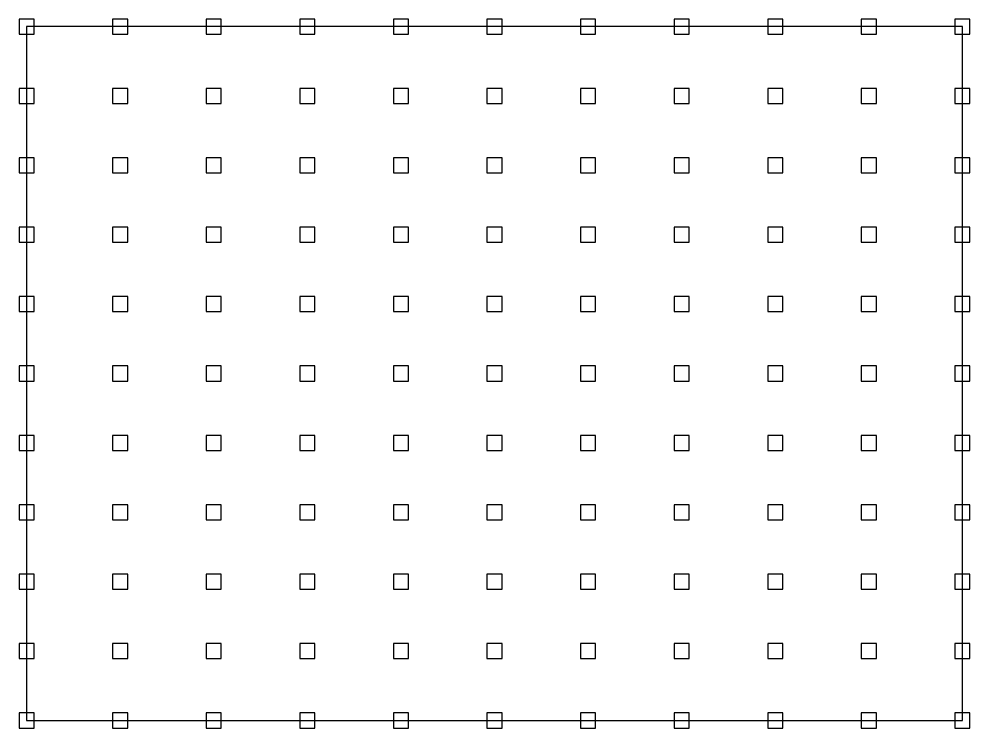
# Model space of a CAD drawing. Header units: millimetres. Extents: x -212361 to 39086, y -42 to 136893.
# Drawn here: x -106485 to -68080, y 16803 to 45453 of the extents above; entities that cross this region are included whole.
import ezdxf

# ---------------------------------------------------------------- set-up
doc = ezdxf.new("R2010")
doc.units = ezdxf.units.MM
doc.header["$LTSCALE"] = 25

# ---------------------------------------------------------------- blocks, each defined once
blk = doc.blocks.new('*U309')
at = {"layer": 'Defpoints'}
blk.add_lwpolyline([(-12, -12), (12, -12), (12, 12), (-12, 12)], close=True, dxfattribs=at)
blk = doc.blocks.new('*U314')
at = {"layer": 'Defpoints', "color": 0, "linetype": 'ByBlock', "lineweight": -2, "transparency": 16777216}
for p in [(0, 1104), (148.8, 1104), (297.6, 1104), (446.4, 1104), (595.2, 1104), (744, 1104), (892.8, 1104), (1041.6, 1104), (1190.4, 1104), (1339.2, 1104), (1488, 1104), (0, 993.6), (148.8, 993.6), (297.6, 993.6), (446.4, 993.6), (595.2, 993.6), (744, 993.6), (892.8, 993.6), (1041.6, 993.6), (1190.4, 993.6), (1339.2, 993.6), (1488, 993.6), (0, 883.2), (148.8, 883.2), (297.6, 883.2), (446.4, 883.2), (595.2, 883.2), (744, 883.2), (892.8, 883.2), (1041.6, 883.2), (1190.4, 883.2), (1339.2, 883.2), (1488, 883.2), (0, 772.8), (148.8, 772.8), (297.6, 772.8), (446.4, 772.8), (595.2, 772.8), (744, 772.8), (892.8, 772.8), (1041.6, 772.8), (1190.4, 772.8), (1339.2, 772.8), (1488, 772.8), (0, 662.4), (148.8, 662.4), (297.6, 662.4), (446.4, 662.4), (595.2, 662.4), (744, 662.4), (892.8, 662.4), (1041.6, 662.4), (1190.4, 662.4), (1339.2, 662.4), (1488, 662.4), (0, 552), (148.8, 552), (297.6, 552), (446.4, 552), (595.2, 552), (744, 552), (892.8, 552), (1041.6, 552), (1190.4, 552), (1339.2, 552), (1488, 552), (0, 441.6), (148.8, 441.6), (297.6, 441.6), (446.4, 441.6), (595.2, 441.6), (744, 441.6), (892.8, 441.6), (1041.6, 441.6), (1190.4, 441.6), (1339.2, 441.6), (1488, 441.6), (0, 331.2), (148.8, 331.2), (297.6, 331.2), (446.4, 331.2), (595.2, 331.2), (744, 331.2), (892.8, 331.2), (1041.6, 331.2), (1190.4, 331.2), (1339.2, 331.2), (1488, 331.2), (0, 220.8), (148.8, 220.8), (297.6, 220.8), (446.4, 220.8), (595.2, 220.8), (744, 220.8), (892.8, 220.8), (1041.6, 220.8), (1190.4, 220.8), (1339.2, 220.8), (1488, 220.8), (0, 110.4), (148.8, 110.4), (297.6, 110.4), (446.4, 110.4), (595.2, 110.4), (744, 110.4), (892.8, 110.4), (1041.6, 110.4), (1190.4, 110.4), (1339.2, 110.4), (1488, 110.4), (0, 0), (148.8, 0), (297.6, 0), (446.4, 0), (595.2, 0), (744, 0), (892.8, 0), (1041.6, 0), (1190.4, 0), (1339.2, 0), (1488, 0)]:
    blk.add_blockref('*U309', p, dxfattribs=at)
blk = doc.blocks.new('schedules_symbols_notes')
at = {"layer": 'Defpoints', "color": 255}
blk.add_lwpolyline([(-4180.3, 673.5), (-2692.3, 673.5), (-2692.3, 1777.5), (-4180.3, 1777.5)], close=True, dxfattribs=at)
at = {"layer": 'Defpoints'}
blk.add_blockref('*U314', (-4180.3, 673.5), dxfattribs=at)

msp = doc.modelspace()

# ---------------------------------------------------------------- block references
at = {"xscale": 25.4, "yscale": 25.4, "zscale": 25.4}
msp.add_blockref('schedules_symbols_notes', (0, 0), dxfattribs=at)

doc.saveas('drawing.dxf')
